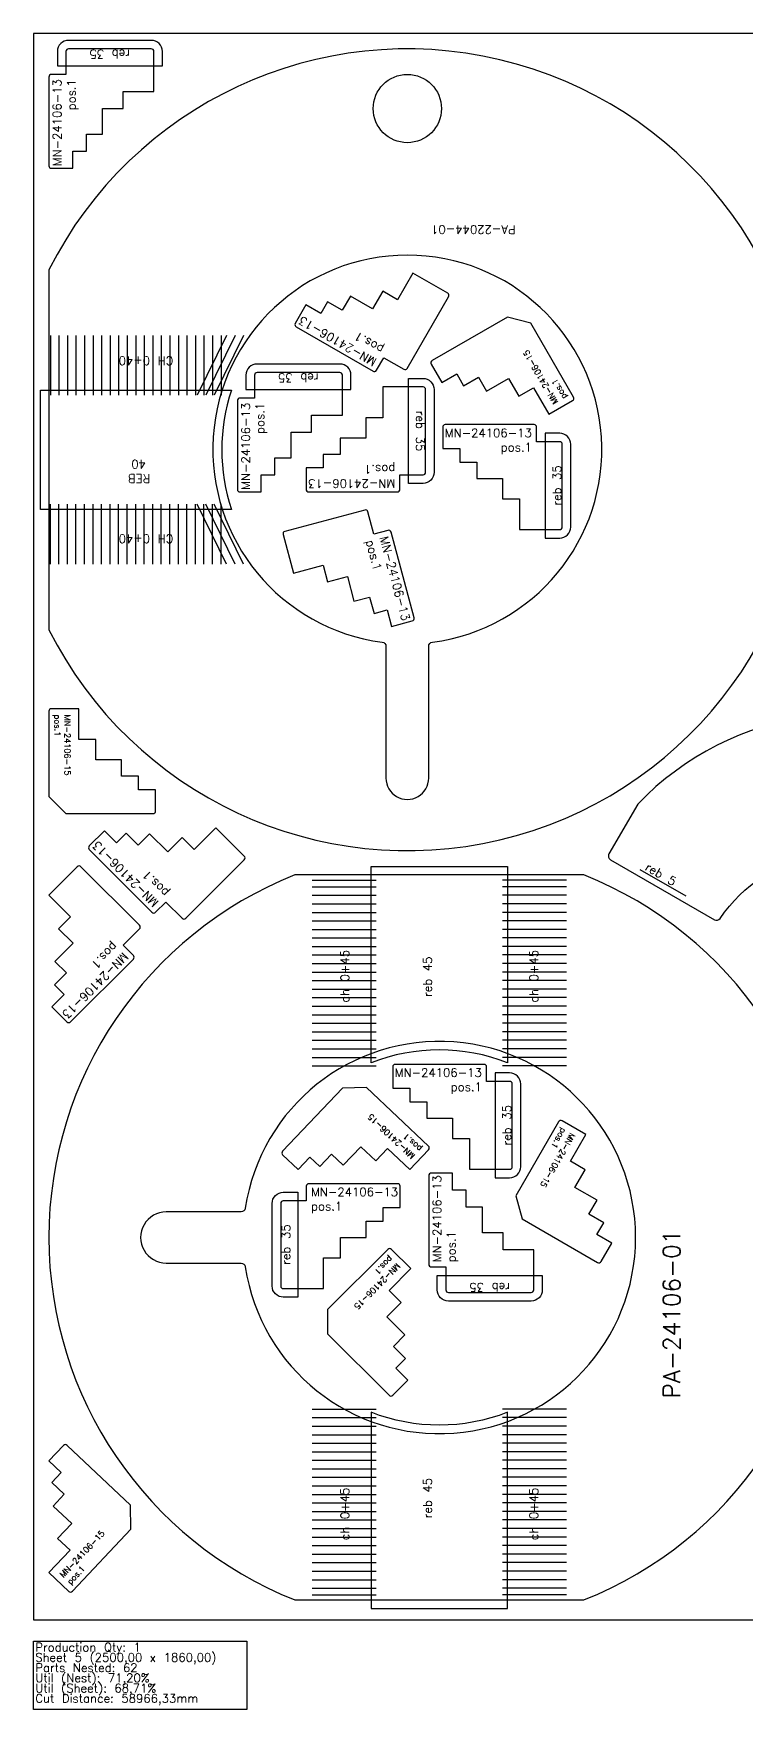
# Model space of a CAD drawing. Header units: millimetres. Extents: x 10500 to 13000, y -105 to 1860.
# Drawn here: x 10500 to 11334, y -105 to 1860 of the extents above; entities that cross this region are included whole.
import ezdxf

# ---------------------------------------------------------------- set-up
doc = ezdxf.new("R2010")
doc.units = ezdxf.units.MM
for name, color, linetype in [('Chanfro', 7, 'Continuous'), ('Des.', 7, 'Continuous'), ('Mn-24106-13', 7, 'Continuous'), ('MN-24106-15', 7, 'Continuous'), ('PA-22044-01', 7, 'Continuous'), ('PA-24106-01', 7, 'Continuous'), ('Rebaixo', 7, 'Continuous'), ('sheet', 24, 'Continuous'), ('Stats', 7, 'Continuous'), ('Texto', 7, 'Continuous')]:
    doc.layers.add(name, color=color, linetype=linetype)
doc.styles.get("Standard").update_dxf_attribs({"font": 'txt.shx'})

msp = doc.modelspace()

# ---------------------------------------------------------------- linework, layer by layer
at = {"layer": 'Chanfro', "color": 1}
for p, q in [((10519.7, 1506), (10519.7, 1436)), ((10529.7, 1506), (10529.7, 1436)), ((10539.7, 1506), (10539.7, 1436)), ((10549.7, 1506), (10549.7, 1436)), ((10559.7, 1506), (10559.7, 1436)), ((10569.7, 1506), (10569.7, 1436)), ((10579.7, 1506), (10579.7, 1436)), ((10589.7, 1506), (10589.7, 1436)), ((10599.7, 1506), (10599.7, 1436)), ((10609.7, 1506), (10609.7, 1436)), ((10619.7, 1506), (10619.7, 1436)), ((10629.7, 1506), (10629.7, 1436)), ((10639.7, 1506), (10639.7, 1436)), ((10649.7, 1506), (10649.7, 1436)), ((10659.7, 1506), (10659.7, 1436)), ((10669.7, 1506), (10669.7, 1436)), ((10679.7, 1506), (10679.7, 1436)), ((10689.7, 1506), (10689.7, 1436)), ((10726.2, 1506), (10691.8, 1436)), ((10699.7, 1506), (10699.7, 1436)), ((10736.2, 1506), (10701.8, 1436)), ((10709.7, 1506), (10709.7, 1436)), ((10746.2, 1506), (10711.8, 1436)), ((10719.7, 1506), (10719.7, 1436)), ((10519.7, 1238), (10519.7, 1308)), ((10529.7, 1238), (10529.7, 1308)), ((10539.7, 1238), (10539.7, 1308)), ((10549.7, 1238), (10549.7, 1308)), ((10559.7, 1238), (10559.7, 1308)), ((10569.7, 1238), (10569.7, 1308)), ((10579.7, 1238), (10579.7, 1308)), ((10589.7, 1238), (10589.7, 1308)), ((10599.7, 1238), (10599.7, 1308)), ((10609.7, 1238), (10609.7, 1308)), ((10619.7, 1238), (10619.7, 1308)), ((10629.7, 1238), (10629.7, 1308)), ((10639.7, 1238), (10639.7, 1308)), ((10649.7, 1238), (10649.7, 1308)), ((10659.7, 1238), (10659.7, 1308)), ((10669.7, 1238), (10669.7, 1308)), ((10679.7, 1238), (10679.7, 1308)), ((10689.7, 1238), (10689.7, 1308)), ((10726.2, 1238), (10691.8, 1308)), ((10699.7, 1238), (10699.7, 1308)), ((10736.2, 1238), (10701.8, 1308)), ((10709.7, 1238), (10709.7, 1308)), ((10746.2, 1238), (10711.8, 1308)), ((10719.7, 1238), (10719.7, 1308))]:
    msp.add_line(p, q, dxfattribs=at)
at = {"layer": 'Chanfro', "color": 3}
for p, q in [((10826.5, 867.4), (10901.5, 867.4)), ((11124.5, 867.4), (11049.5, 867.4)), ((10826.5, 859.6), (10901.5, 859.6)), ((10826.5, 849.6), (10901.5, 849.6)), ((11124.5, 859.6), (11049.5, 859.6)), ((11124.5, 849.6), (11049.5, 849.6)), ((10826.5, 839.6), (10901.5, 839.6)), ((10826.5, 829.6), (10901.5, 829.6)), ((11124.5, 839.6), (11049.5, 839.6)), ((11124.5, 829.6), (11049.5, 829.6)), ((10826.5, 819.6), (10901.5, 819.6)), ((10826.5, 809.6), (10901.5, 809.6)), ((11124.5, 819.6), (11049.5, 819.6)), ((11124.5, 809.6), (11049.5, 809.6)), ((10826.5, 799.6), (10901.5, 799.6)), ((10826.5, 789.6), (10901.5, 789.6)), ((11124.5, 799.6), (11049.5, 799.6)), ((11124.5, 789.6), (11049.5, 789.6)), ((10826.5, 779.6), (10901.5, 779.6)), ((10826.5, 769.6), (10901.5, 769.6)), ((11124.5, 779.6), (11049.5, 779.6)), ((11124.5, 769.6), (11049.5, 769.6)), ((10826.5, 759.6), (10901.5, 759.6)), ((10826.5, 749.6), (10901.5, 749.6)), ((11124.5, 759.6), (11049.5, 759.6)), ((11124.5, 749.6), (11049.5, 749.6)), ((10826.5, 739.6), (10901.5, 739.6)), ((10826.5, 729.6), (10901.5, 729.6)), ((11124.5, 739.6), (11049.5, 739.6)), ((11124.5, 729.6), (11049.5, 729.6)), ((10826.5, 719.6), (10901.5, 719.6)), ((10826.5, 709.6), (10901.5, 709.6)), ((11124.5, 719.6), (11049.5, 719.6)), ((11124.5, 709.6), (11049.5, 709.6)), ((10826.5, 699.6), (10901.5, 699.6)), ((10826.5, 689.6), (10901.5, 689.6)), ((11124.5, 699.6), (11049.5, 699.6)), ((11124.5, 689.6), (11049.5, 689.6)), ((10826.5, 679.6), (10901.5, 679.6)), ((10826.5, 669.6), (10901.5, 669.6)), ((11124.5, 679.6), (11049.5, 679.6)), ((11124.5, 669.6), (11049.5, 669.6)), ((10826.5, 659.6), (10901.5, 659.6)), ((10826.5, 649.6), (10901.5, 649.6)), ((11124.5, 659.6), (11049.5, 659.6)), ((11124.5, 649.6), (11049.5, 649.6)), ((10826.5, 247.2), (10901.5, 247.2)), ((10826.5, 237.2), (10901.5, 237.2)), ((11124.5, 247.2), (11049.5, 247.2)), ((11124.5, 237.2), (11049.5, 237.2)), ((10826.5, 227.2), (10901.5, 227.2)), ((10826.5, 217.2), (10901.5, 217.2)), ((11124.5, 227.2), (11049.5, 227.2)), ((11124.5, 217.2), (11049.5, 217.2)), ((10826.5, 207.2), (10901.5, 207.2)), ((10826.5, 197.2), (10901.5, 197.2)), ((11124.5, 207.2), (11049.5, 207.2)), ((11124.5, 197.2), (11049.5, 197.2)), ((10826.5, 187.2), (10901.5, 187.2)), ((10826.5, 177.2), (10901.5, 177.2)), ((11124.5, 187.2), (11049.5, 187.2)), ((11124.5, 177.2), (11049.5, 177.2)), ((10826.5, 167.2), (10901.5, 167.2)), ((11124.5, 167.2), (11049.5, 167.2)), ((10826.5, 157.2), (10901.5, 157.2)), ((10826.5, 147.2), (10901.5, 147.2)), ((11124.5, 157.2), (11049.5, 157.2)), ((11124.5, 147.2), (11049.5, 147.2)), ((10826.5, 137.2), (10901.5, 137.2)), ((10826.5, 127.2), (10901.5, 127.2)), ((11124.5, 137.2), (11049.5, 137.2)), ((11124.5, 127.2), (11049.5, 127.2)), ((10826.5, 117.2), (10901.5, 117.2)), ((10826.5, 107.2), (10901.5, 107.2)), ((11124.5, 117.2), (11049.5, 117.2)), ((11124.5, 107.2), (11049.5, 107.2)), ((10826.5, 97.2), (10901.5, 97.2)), ((10826.5, 87.2), (10901.5, 87.2)), ((11124.5, 97.2), (11049.5, 97.2)), ((11124.5, 87.2), (11049.5, 87.2)), ((10826.5, 77.2), (10901.5, 77.2)), ((10826.5, 67.2), (10901.5, 67.2)), ((11124.5, 77.2), (11049.5, 77.2)), ((11124.5, 67.2), (11049.5, 67.2)), ((10826.5, 57.2), (10901.5, 57.2)), ((10826.5, 47.2), (10901.5, 47.2)), ((11124.5, 57.2), (11049.5, 57.2)), ((11124.5, 47.2), (11049.5, 47.2)), ((10826.5, 37.2), (10901.5, 37.2)), ((10826.5, 29.4), (10901.5, 29.4)), ((11124.5, 37.2), (11049.5, 37.2)), ((11124.5, 29.4), (11049.5, 29.4))]:
    msp.add_line(p, q, dxfattribs=at)
at = {"layer": 'Des.', "color": 2}
msp.add_lwpolyline([(11208, 956.6), (11174.3, 898.1, 0.414214), (11176.1, 891.3), (11297.9, 821, 0.391251), (11304.5, 822.5, -0.923936), (11623.9, 638.1, 0.391251), (11625.9, 631.6), (11747.7, 561.3, 0.414214), (11754.5, 563.1), (11788.3, 621.6, 0.783695)], format="xyb", close=True, dxfattribs=at)
at = {"layer": 'Mn-24106-13', "color": 4}
for points in [[(10521, 1702), (10546, 1702), (10546, 1722), (10562, 1722), (10562, 1742), (10581, 1742), (10581, 1772), (10605, 1772), (10605, 1792), (10641, 1792), (10641, 1839, 0.414214), (10638, 1842), (10541, 1842, 0.414214), (10538, 1839), (10538, 1812), (10521, 1812, 0.414214), (10518, 1809), (10518, 1705, 0.414214)], [(10741.9, 1322.5), (10766.9, 1322.5), (10766.9, 1342.5), (10782.9, 1342.5), (10782.9, 1362.5), (10801.9, 1362.5), (10801.9, 1392.5), (10825.9, 1392.5), (10825.9, 1412.5), (10861.9, 1412.5), (10861.9, 1459.5, 0.414214), (10858.9, 1462.5), (10761.9, 1462.5, 0.414214), (10758.9, 1459.5), (10758.9, 1432.5), (10741.9, 1432.5, 0.414214), (10738.9, 1429.5), (10738.9, 1325.5, 0.414214)], [(10979.5, 1398.4), (10979.5, 1373.4), (10999.5, 1373.4), (10999.5, 1357.4), (11019.5, 1357.4), (11019.5, 1338.4), (11049.5, 1338.4), (11049.5, 1314.4), (11069.5, 1314.4), (11069.5, 1278.4), (11116.5, 1278.4, 0.414214), (11119.5, 1281.4), (11119.5, 1378.4, 0.414214), (11116.5, 1381.4), (11089.5, 1381.4), (11089.5, 1398.4, 0.414214), (11086.5, 1401.4), (10982.5, 1401.4, 0.414214)], [(10920.9, 648.4), (10920.9, 623.4), (10940.9, 623.4), (10940.9, 607.4), (10960.9, 607.4), (10960.9, 588.4), (10990.9, 588.4), (10990.9, 564.4), (11010.9, 564.4), (11010.9, 528.4), (11057.9, 528.4, 0.414214), (11060.9, 531.4), (11060.9, 628.4, 0.414214), (11057.9, 631.4), (11030.9, 631.4), (11030.9, 648.4, 0.414214), (11027.9, 651.4), (10923.9, 651.4, 0.414214)]]:
    msp.add_lwpolyline(points, format="xyb", close=True, dxfattribs=at)
at = {"layer": 'Mn-24106-13', "color": 2}
for points in [[(10806.7, 1520.1, 0.414214), (10807.8, 1516), (10897.8, 1464, 0.414214), (10901.9, 1465.1), (10910.4, 1479.8), (10933.8, 1466.3, 0.414214), (10937.9, 1467.4), (10986.4, 1551.4, 0.414214), (10985.3, 1555.5), (10944.6, 1579), (10926.6, 1547.8), (10909.3, 1557.8), (10897.3, 1537.1), (10871.3, 1552.1), (10861.8, 1535.6), (10844.5, 1545.6), (10836.5, 1531.8), (10819.2, 1541.8)], [(10943.7, 1171.3, 0.414214), (10945.9, 1174.9), (10918.9, 1275.4, 0.414214), (10915.3, 1277.5), (10898.8, 1273.1), (10891.9, 1299.2, 0.414214), (10888.2, 1301.3), (10794.5, 1276.2, 0.414214), (10792.4, 1272.5), (10804.5, 1227.1), (10839.3, 1236.5), (10844.5, 1217.1), (10867.7, 1223.4), (10875.4, 1194.4), (10893.8, 1199.3), (10899, 1180), (10914.4, 1184.1), (10919.6, 1164.8)], [(10565.3, 907.5, 0.414214), (10565.3, 903.2), (10638.8, 829.7, 0.414214), (10643.1, 829.7), (10655.1, 841.7), (10674.2, 822.6, 0.414214), (10678.4, 822.6), (10747, 891.2, 0.414214), (10747, 895.5), (10713.8, 928.7), (10688.3, 903.2), (10674.2, 917.4), (10657.2, 900.4), (10636, 921.6), (10622.6, 908.2), (10608.4, 922.3), (10597.1, 911), (10583, 925.2)], [(10539.2, 701.3, 0.414214), (10543.5, 701.3), (10617, 774.9, 0.414214), (10617, 779.1), (10605, 791.1), (10624.1, 810.2, 0.414214), (10624.1, 814.5), (10555.5, 883.1, 0.414214), (10551.2, 883.1), (10518, 849.8), (10543.5, 824.4), (10529.3, 810.2), (10546.3, 793.3), (10525.1, 772), (10538.5, 758.6), (10524.4, 744.5), (10535.7, 733.2), (10521.5, 719)]]:
    msp.add_lwpolyline(points, format="xyb", close=True, dxfattribs=at)
at = {"layer": 'Mn-24106-13', "color": 6}
for points in [[(10819.4, 1325.6, 0.414214), (10822.4, 1322.6), (10926.4, 1322.6, 0.414214), (10929.4, 1325.6), (10929.4, 1342.6), (10956.4, 1342.6, 0.414214), (10959.4, 1345.6), (10959.4, 1442.6, 0.414214), (10956.4, 1445.6), (10909.4, 1445.6), (10909.4, 1409.6), (10889.4, 1409.6), (10889.4, 1385.6), (10859.4, 1385.6), (10859.4, 1366.6), (10839.4, 1366.6), (10839.4, 1350.6), (10819.4, 1350.6)], [(10929.6, 508.4, 0.414214), (10926.6, 511.4), (10822.6, 511.4, 0.414214), (10819.6, 508.4), (10819.6, 491.4), (10792.6, 491.4, 0.414214), (10789.6, 488.4), (10789.6, 391.4, 0.414214), (10792.6, 388.4), (10839.6, 388.4), (10839.6, 424.4), (10859.6, 424.4), (10859.6, 448.4), (10889.6, 448.4), (10889.6, 467.4), (10909.6, 467.4), (10909.6, 483.4), (10929.6, 483.4)], [(10966.1, 523.9, 0.414214), (10963.1, 520.9), (10963.1, 416.9, 0.414214), (10966.1, 413.9), (10983.1, 413.9), (10983.1, 386.9, 0.414214), (10986.1, 383.9), (11083.1, 383.9, 0.414214), (11086.1, 386.9), (11086.1, 433.9), (11050.1, 433.9), (11050.1, 453.9), (11026.1, 453.9), (11026.1, 483.9), (11007.1, 483.9), (11007.1, 503.9), (10991.1, 503.9), (10991.1, 523.9)]]:
    msp.add_lwpolyline(points, format="xyb", close=True, dxfattribs=at)
at = {"layer": 'MN-24106-15', "color": 2}
for points in [[(11082.8, 1520.3), (11055.5, 1527.6), (10967.1, 1476.6, 0.414214), (10966, 1472.5), (10978.5, 1450.8), (10995.9, 1460.8), (11003.9, 1447), (11021.2, 1457), (11030.7, 1440.5), (11056.7, 1455.5), (11068.7, 1434.7), (11086, 1444.7), (11104, 1413.6), (11131.7, 1429.6, 0.414214), (11132.8, 1433.7)], [(10518, 965.4), (10538, 945.4), (10640, 945.4, 0.414214), (10643, 948.4), (10643, 973.4), (10623, 973.4), (10623, 989.4), (10603, 989.4), (10603, 1008.4), (10573, 1008.4), (10573, 1032.4), (10553, 1032.4), (10553, 1068.4), (10521, 1068.4, 0.414214), (10518, 1065.4)], [(10890.2, 624.3), (10862, 623.5), (10791.8, 549.5, 0.414214), (10791.9, 545.2), (10810.1, 528), (10823.8, 542.5), (10835.4, 531.5), (10849.2, 546.1), (10863, 533), (10883.6, 554.8), (10901, 538.3), (10914.8, 552.8), (10940.9, 528), (10962.9, 551.3, 0.414214), (10962.8, 555.5)], [(11065.2, 497.4), (11072.5, 470.1), (11160.9, 419.1, 0.414214), (11165, 420.2), (11177.5, 441.8), (11160.1, 451.8), (11168.1, 465.7), (11150.8, 475.7), (11160.3, 492.1), (11134.3, 507.1), (11146.3, 527.9), (11129, 537.9), (11147, 569.1), (11119.3, 585.1, 0.414214), (11115.2, 584)], [(10844.5, 363.8), (10844.5, 335.5), (10916.6, 263.4, 0.414214), (10920.9, 263.4), (10938.5, 281), (10924.4, 295.2), (10935.7, 306.5), (10921.6, 320.6), (10935, 334.1), (10913.8, 355.3), (10930.8, 372.3), (10916.6, 386.4), (10942.1, 411.9), (10919.4, 434.5, 0.414214), (10915.2, 434.5)], [(10614.2, 106.3), (10613.5, 134.5), (10539.4, 204.7, 0.414214), (10535.2, 204.6), (10518, 186.4), (10532.5, 172.7), (10521.5, 161), (10536, 147.3), (10523, 133.5), (10544.7, 112.9), (10528.2, 95.4), (10542.8, 81.7), (10518, 55.6), (10541.2, 33.5, 0.414214), (10545.5, 33.7)]]:
    msp.add_lwpolyline(points, format="xyb", close=True, dxfattribs=at)
at = {"layer": 'PA-22044-01', "color": 1}
for points in [[(10518, 1161, 4.219005), (10518, 1582.9)], [(10908.6, 1146.4, -0.376803), (10913, 1141.4), (10913, 987, 1.000008), (10963, 987), (10963, 1141.4, -0.376803), (10967.4, 1146.4, 15.435213)]]:
    msp.add_lwpolyline(points, format="xyb", close=True, dxfattribs=at)
msp.add_circle((10938, 1772), 40, dxfattribs=at)
at = {"layer": 'PA-24106-01', "color": 3}
for points in [[(10806.1, 23.4), (11144.9, 23.4, 0.677987), (11144.9, 873.4), (10806.1, 873.4, 0.677987)], [(10748.1, 482.6, -0.371076), (10743.1, 478.4), (10655.5, 478.4, 1.000001), (10655.5, 418.4), (10743.1, 418.4, -0.371076), (10748.1, 414.1, 13.353686)]]:
    msp.add_lwpolyline(points, format="xyb", close=True, dxfattribs=at)
at = {"layer": 'Rebaixo', "color": 2}
msp.add_line((11264.9, 848.5), (11211, 879.6), dxfattribs=at)
at = {"layer": 'Rebaixo', "color": 4}
for points in [[(10651, 1822), (10651, 1839, 0.414214), (10638, 1852), (10541, 1852, 0.414214), (10528, 1839), (10528, 1822)], [(10871.9, 1442.5), (10871.9, 1459.5, 0.414214), (10858.9, 1472.5), (10761.9, 1472.5, 0.414214), (10748.9, 1459.5), (10748.9, 1442.5)], [(11099.5, 1268.4), (11116.5, 1268.4, 0.414214), (11129.5, 1281.4), (11129.5, 1378.4, 0.414214), (11116.5, 1391.4), (11099.5, 1391.4)], [(11040.9, 518.4), (11057.9, 518.4, 0.414214), (11070.9, 531.4), (11070.9, 628.4, 0.414214), (11057.9, 641.4), (11040.9, 641.4)]]:
    msp.add_lwpolyline(points, format="xyb", close=True, dxfattribs=at)
at = {"layer": 'Rebaixo', "color": 6}
for points in [[(10939.4, 1455.6), (10956.4, 1455.6, -0.414214), (10969.4, 1442.6), (10969.4, 1345.6, -0.414214), (10956.4, 1332.6), (10939.4, 1332.6)], [(10809.6, 378.4), (10792.6, 378.4, -0.414214), (10779.6, 391.4), (10779.6, 488.4, -0.414214), (10792.6, 501.4), (10809.6, 501.4)], [(11096.1, 403.9), (11096.1, 386.9, -0.414214), (11083.1, 373.9), (10986.1, 373.9, -0.414214), (10973.1, 386.9), (10973.1, 403.9)]]:
    msp.add_lwpolyline(points, format="xyb", close=True, dxfattribs=at)
at = {"layer": 'Rebaixo', "color": 1}
msp.add_lwpolyline([(10508, 1442), (10732.1, 1442, 0.165317), (10732.1, 1302), (10508, 1302)], format="xyb", close=True, dxfattribs=at)
at = {"layer": 'Rebaixo', "color": 3}
for points in [[(11055.5, 653.3, 0.188262), (10895.5, 653.3), (10895.5, 883.4), (11055.5, 883.4)], [(11055.5, 243.4, -0.188262), (10895.5, 243.4), (10895.5, 13.4), (11055.5, 13.4)]]:
    msp.add_lwpolyline(points, format="xyb", close=True, dxfattribs=at)
at = {"layer": 'sheet', "color": 7}
msp.add_lwpolyline([(10500, 0), (13000, 0), (13000, 1860), (10500, 1860)], close=True, dxfattribs=at)
at = {"layer": 'Stats', "color": 151}
msp.add_lwpolyline([(10500, -25), (10750, -25), (10750, -105), (10500, -105), (10500, -25)], close=True, dxfattribs=at)

# ---------------------------------------------------------------- texts
at = {"layer": 'Chanfro', "color": 1, "char_height": 10, "rotation": 180}
for insert, attachment_point in [((10684.1, 1481.3), 7), ((10684.1, 1262.6), 1)]:
    msp.add_mtext_dynamic_manual_height_columns('{\\W2.265903; }CH 0+40', width=108.651, gutter_width=12.5, heights=[0], dxfattribs=dict(at, insert=insert, attachment_point=attachment_point))
at = {"layer": 'Chanfro', "color": 3, "char_height": 10, "rotation": 90}
for insert, attachment_point in [((10859.8, 723.8), 1), ((11091.2, 723.8), 7), ((10859.8, 93.4), 1), ((11091.2, 93.4), 7)]:
    msp.add_mtext_dynamic_manual_height_columns('ch 0+45', width=90.617, gutter_width=12.5, heights=[0], dxfattribs=dict(at, insert=insert, attachment_point=attachment_point))
at = {"layer": 'Rebaixo', "color": 4, "char_height": 10, "attachment_point": 7}
for insert, rotation in [((10613.1, 1840.8), 180), ((10834, 1461.3), 180), ((11118.3, 1306.3), 90), ((11059.7, 556.2), 90)]:
    msp.add_mtext_dynamic_manual_height_columns('reb 35', width=70.921, gutter_width=12.5, heights=[0], dxfattribs=dict(at, insert=insert, rotation=rotation))
at = {"layer": 'Rebaixo', "color": 6, "char_height": 10, "attachment_point": 1}
for insert, rotation in [((10958.2, 1417.7), 270), ((10790.8, 416.3), 90), ((11058.2, 385), 180)]:
    msp.add_mtext_dynamic_manual_height_columns('reb 35', width=70.921, gutter_width=12.5, heights=[0], dxfattribs=dict(at, insert=insert, rotation=rotation))
at = {"layer": 'Rebaixo', "color": 1, "insert": (10656.7, 1333.3), "char_height": 10, "attachment_point": 1, "rotation": 180}
msp.add_mtext_dynamic_manual_height_columns('{\\W2.227035; }REB\\P{\\W2.810369; }40', width=71.207, gutter_width=12.5, heights=[0], dxfattribs=at)
at = {"layer": 'Rebaixo', "color": 2, "insert": (11254.4, 869), "char_height": 10, "width": 47.665, "attachment_point": 3, "rotation": 330}
msp.add_mtext('reb 5', dxfattribs=at)
at = {"layer": 'Rebaixo', "color": 3, "char_height": 10, "rotation": 90}
for insert, attachment_point in [((10956.7, 730.3), 1), ((10956.7, 166.5), 3)]:
    msp.add_mtext_dynamic_manual_height_columns('reb 45', width=107.854, gutter_width=12.5, heights=[0], dxfattribs=dict(at, insert=insert, attachment_point=attachment_point))
at = {"layer": 'Stats', "color": 60}
for s, p in [('Sheet 5 (2500,00 x 1860,00)', (10502, -49)), ('Production Qty: 1', (10502, -37)), ('Parts Nested: 62', (10502, -61)), ('Util (Nest): 71,20%', (10502, -73)), ('Util (Sheet): 68,71%', (10502, -85)), ('Cut Distance: 58966,33mm', (10502, -97))]:
    msp.add_text(s, height=10, dxfattribs=at).set_placement(p)
at = {"layer": 'Texto', "color": 4, "char_height": 10, "width": 98.911, "attachment_point": 3, "rotation": 90}
for insert in [(10522.6, 1806.4), (10743.6, 1427)]:
    msp.add_mtext('MN-24106-13 pos.1', dxfattribs=dict(at, insert=insert))
at = {"layer": 'Texto', "color": 1, "insert": (11064.9, 1625.1), "char_height": 10, "width": 262.375, "attachment_point": 1, "rotation": 180}
msp.add_mtext('{\\W7.88786;   }PA-22044-01', dxfattribs=at)
at = {"layer": 'Texto', "color": 2, "attachment_point": 1}
for s, insert, char_height, width, rotation in [('MN-24106-13 pos.1', (10897.9, 1469.3), 10, 98.911, 150), ('MN-24106-15 pos.1', (11109, 1424.4), 7, 89.838, 120), ('MN-24106-13 pos.1', (10915.1, 1271.7), 10, 98.911, 285), ('MN-24106-15 pos.1', (10543.2, 1061.5), 7, 89.838, 270), ('MN-24106-13 pos.1', (10640.3, 834.8), 10, 98.911, 135), ('MN-24106-13 pos.1', (10611.9, 776.3), 10, 98.911, 225), ('MN-24106-15 pos.1', (10942.7, 539.8), 7, 89.838, 136.5481), ('MN-24106-15 pos.1', (11135.1, 568.1), 7, 89.838, 240), ('MN-24106-15 pos.1', (10930.3, 413.9), 7, 89.838, 225), ('MN-24106-15 pos.1', (10529.8, 53.8), 7, 89.838, 46.5481)]:
    msp.add_mtext(s, dxfattribs=dict(at, insert=insert, char_height=char_height, width=width, rotation=rotation))
at = {"layer": 'Texto', "color": 4, "char_height": 10, "width": 98.911, "attachment_point": 3}
for insert in [(11083.9, 1396.7), (11025.3, 646.7)]:
    msp.add_mtext('MN-24106-13 pos.1', dxfattribs=dict(at, insert=insert))
at = {"layer": 'Texto', "color": 6, "char_height": 10, "width": 98.911, "attachment_point": 1}
for insert, rotation in [((10923.8, 1327.3), 180), ((10967.7, 419.4), 90)]:
    msp.add_mtext('MN-24106-13 pos.1', dxfattribs=dict(at, insert=insert, rotation=rotation))
at = {"layer": 'Texto', "color": 6, "insert": (10825.2, 506.8), "char_height": 10, "width": 98.911, "attachment_point": 1}
msp.add_mtext('MN-24106-13 pos.1', dxfattribs=at)
at = {"layer": 'Texto', "color": 3, "insert": (11237.7, 259.6), "char_height": 20, "width": 458.65, "attachment_point": 1, "rotation": 90}
msp.add_mtext('PA-24106-01', dxfattribs=at)

doc.saveas('drawing.dxf')
